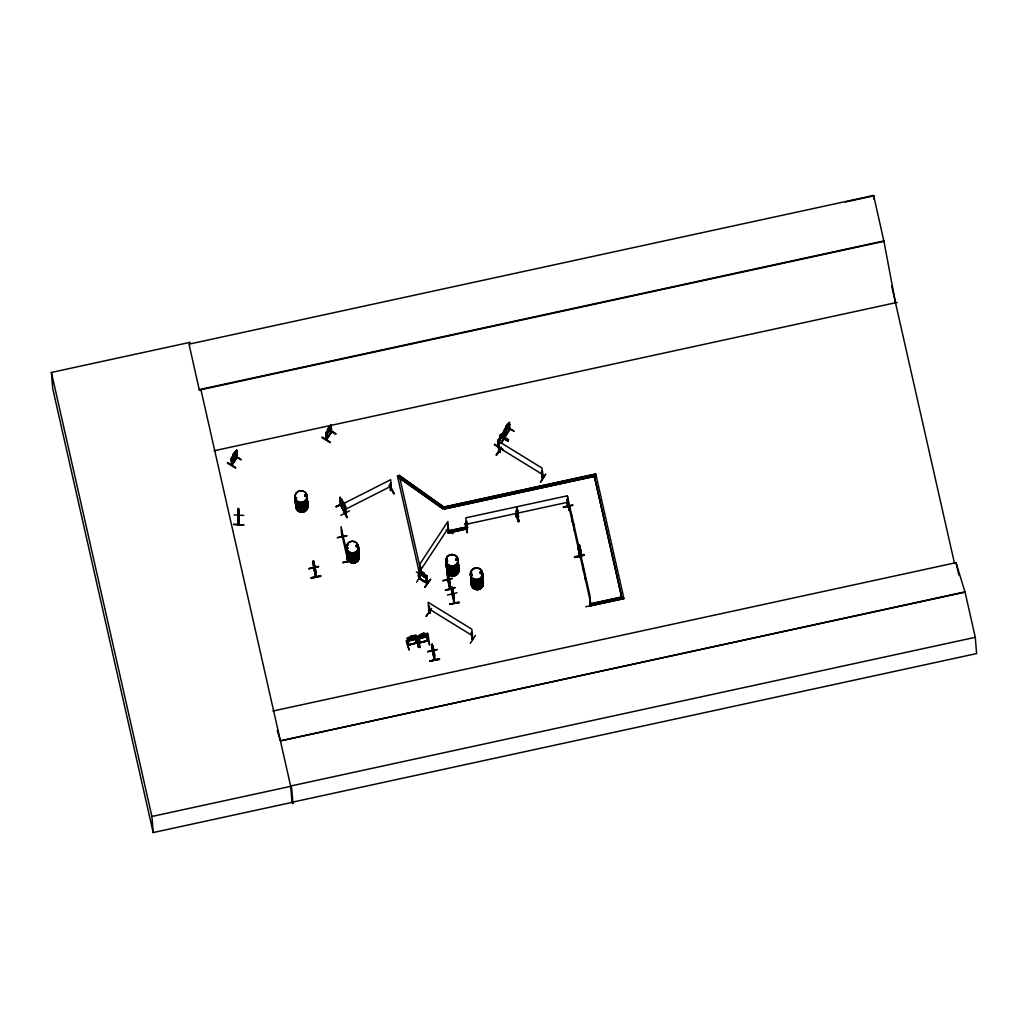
<?xml version="1.0" encoding="UTF-8"?>
<svg xmlns="http://www.w3.org/2000/svg" width="1028" height="1028" viewBox="0 0 1028 1028"><rect width="100%" height="100%" fill="white"/><g stroke="black" fill="none" stroke-linecap="round" stroke-linejoin="round"><path stroke-width="1.5" d="M238.676 513.64L238.702 511.469M391.591 490.086L390.499 490.202L391.437 489.469M238.111 517.598L238.136 516.313L238.65 524.665L239.087 515.015M238.753 515.002C238.445 543.067 237.044 501.561 238.689 523.38M233.613 524.331C250.575 525.578 244.06 524.82 233.626 524.46M341.887 537.22L341.849 536.719M341.836 537.066L341.039 526.657L346.59 551.188L347.4 561.288M237.841 517.264L237.802 518.125L238.188 517.277M239.203 515.439L238.547 508.32L238.136 516.326L238.252 508.899L239.074 515.928M238.226 524.447L238.74 523.74M238.766 524.473L238.779 523.586M239.177 515.208L238.663 515.85M243.79 515.426L234.063 514.912M429.832 613.163L429.408 606.404L428.663 605.955C428.972 607.599 428.111 614.641 429.948 612.521M472.148 638.516L472.764 639.609L471.852 629.213L428.175 602.318L429.049 612.521M542.694 478.431L541.576 471.518L542.501 471.685L542.835 478.47L542 468.061L498.323 441.153C496.473 444.314 500.585 454.646 499.428 450.996M541.987 477.66L542.99 477.84M238.483 511.276L238.573 509.991M419.694 572.069L419.989 578.854L419.694 572.069C414.862 576.322 422.341 581.745 427.262 583.274M427.173 583.287C426.928 566.261 425.464 584.482 426.864 582.542M427.571 582.747L426.646 582.246M448.696 531.849L447.9 525.244L447.887 532.478L448.683 531.964M499.068 445.702C498.156 449.827 498.773 433.649 499.055 442.246M503.155 439.586L504.028 438.686L501.047 443.531M231.544 464.733L231.107 458.591C233.035 455.224 232.045 474.923 231.583 457.871M236.723 458.09L236.671 456.946M331.157 432.724L331.723 431.606M504.388 437.067C506.072 436.065 505.583 429.241 503.951 430.591L504.401 436.874M509.644 428.92L509.13 429.601M238.535 516.531L238.406 517.444L238.226 514.231M295.589 497.758L296.642 497.668M304.648 495.329L304.982 496.383L306.074 496.203M304.969 495.869L305.033 495.059M305.881 496.023L305.971 495.098M346.989 548.232L347.682 547.757M347.31 547.95L348.029 548.412M357.757 546.228L357.526 546.883M447.591 561.237L446.936 561.648M455.867 559.168L455.661 559.862M456.291 560.016L456.046 558.885M457.152 559.386L456.638 560.029M471.03 574.883L471.852 574.459M479.999 572.827L480.731 571.979L481.849 572.66M481.207 573.367L481.515 572.493M481.785 572.647L481.13 573.752L480.076 573.02M345.395 513.203L346.076 512.676M390.884 490.484L390.64 489.829M390.486 489.97L391.591 489.765M448.067 579.522L448.259 580.486M432.48 651.624L432.235 650.608M432.531 645.507C429.254 639.891 435.602 665.797 434.266 658.742M432.878 651.739L432.12 643.811L433.996 653.461L433.508 648.681M448.092 579.753L449.878 588.581M568.535 507.074L567.854 506.457M578.815 554.465L579.368 555.544M579.162 556.534L579.753 557.035M590.136 604.503L590.368 605.659M590.445 604.323L590.74 605.543L590.483 604.657M420.041 642.86L419.347 636.088L418.499 636.293L419.347 636.088M424.513 633.98L427.597 633.364C427.507 649.246 430.398 635.33 426.864 634.147L427.494 640.984L426.864 634.147M316.046 576.374L314.144 568.278M454.286 602.177L452.487 593.721M466.584 527.827L467.496 527.415M516.454 516.737C518.472 514.604 519.628 529.009 517.212 516.621M502.988 435.885L503.463 432.094L504.016 439.136M498.554 442.104L503.63 434.214M231.647 460.416L232.289 460.3C238.535 458.514 236.132 439.586 237.07 457.434M330.887 428.817L331.286 424.975L330.656 425.618M509.502 424.615L508.988 426.247L509.657 424.59M416.366 571.864L424.603 576.695M494.584 444.186L502.808 449.185M330.399 442.284L322.252 437.054M500.418 434.728L508.629 439.599M448.709 531.746L448.272 532.568M498.965 445.754L498.978 446.537M503.733 438.506L503.18 439.624M232.007 464.014L231.557 464.964L236.774 457.216L236.247 450.791L236.581 458.115L237.044 457.203M331.71 431.966L326.506 439.791L326.621 438.648M509.862 429.28C494.404 453.322 520.168 413.5 504.465 436.682M235.849 453.335L232.521 458.385L233.086 454.492M330.489 427.854L327.161 432.904L327.881 429.858M447.874 532.35L448.388 531.437M236.504 458.025L231.865 465.273L231.39 458.231L233.15 455.275M231.48 458.282L236.247 450.791M326.673 439.444L326.03 432.749L330.887 425.309L331.273 432.441M304.584 495.329L305.766 494.738M347.233 548.682L347.978 548.361M356.33 546.048L357.204 545.739M446.653 561.545L447.553 561.224M455.944 559.271L456.805 558.962M457.331 559.669L456.021 560.131M472.006 575.179L471.235 574.524M480.436 572.48L481.245 572.39M408.848 645.276L408.27 638.491L407.409 638.709L408.27 638.491M417.227 642.513L407.833 645.16L417.021 642.706M407.872 645.083L417.124 642.924M408.013 645.456L417.111 642.744M419.925 642.873L419.732 642.256M428.316 640.11L427.455 640.47M418.961 642.68L428.303 640.444L419.206 642.885M428.303 640.727L428.098 640.058M500.122 437.003L499.415 440.061L501.882 436.926L502.563 433.508L501.69 434.548M568.124 504.722L567.417 495.779L516.737 506.778L517.238 517.29L516.48 506.843L465.812 517.842L466.545 528.199L467.534 527.814M467.496 527.994L466.635 528.186L467.573 527.737M516.377 517.045L517.315 517.174M517.29 517.212L518.459 516.583M518.408 516.968L518.215 516.3M567.379 505.686L568.034 505.48L567.495 506.329M506.072 427.34L505.352 430.385L507.871 427.275L508.564 423.87L507.652 424.744M494.314 444.751L502.551 449.711M227.586 462.574L235.785 467.586M235.528 468.125L227.355 463.05M321.982 437.607L330.181 442.618M501.664 434.381C495.894 435.936 505.095 438.249 508.295 440.884L501.163 437.17M501.69 433.649L500.058 437.067M500.135 437.273L501.715 434.818M500.25 438.75L501.831 436.296M498.58 446.37L498.567 439.496M503.604 439.431L503.18 432.39L503.463 439.804M498.85 439.676L498.105 440.215M498.824 444.79L500.161 451.729M424.153 573.984L425.631 576.554L420.439 573.354L420.388 566.981L421.043 571.812M500.739 443.196L503.643 438.596M500.752 443.364L503.707 438.827M420.67 567.16L419.912 567.713M501.343 447.039L496.113 455.031L500.919 448.594M500.88 448.504L496.563 455.301M447.912 532.119L448.336 531.63M453.001 533.725L446.126 529.587M428.663 605.955L429.229 606.674M425.952 616.183L431.606 608.473M430.706 609.655L426.414 616.466M542.501 471.685L541.576 471.518M542.013 477.891L542.964 478.02M545.624 474.191L540.42 482.299L545.675 474.332M471.428 632.67L472.34 632.85L471.428 632.67L471.968 639.236M471.852 639.056L472.944 639.326L472.16 638.812M475.463 635.355L470.297 643.361M235.72 451.857L232.868 454.697L241.066 459.747L233.15 454.26M231.865 458.038L231.107 458.591M232.007 465.131L237.07 457.293M329.14 429.64L335.989 433.829L327.508 429.229L330.361 426.376M327.752 429.126L329.474 426.517L329.397 427.365M331.466 431.657L326.184 439.573L325.748 433.109L326.506 432.57L327.058 439.136M326.506 432.57L325.748 433.109M326.788 434.857L330.926 428.779M505.982 427.288C500.97 435.589 509.862 420.748 508.899 423.69L509.515 430.064M504.709 430.051L503.951 430.591M420.401 570.399L448.388 527.942M419 573.2L426.35 578.353L427.121 578.083L426.941 575.95L418.833 571.08L419.591 578.057L427.584 582.979M421.429 571.658L421.788 574.189L424.294 575.731L424.178 573.226L421.429 571.658L421.557 572.365M507.061 427.417L514.193 431.31L507.344 427.134M420.041 574.472L426.286 578.289M421.506 573.881L416.674 582.118M419.925 578.764L419.385 577.993M424.178 574.099L424.178 573.226M426.89 576.04L425.977 575.23M426.491 582.747L426.234 576.091M430.179 579.214L424.86 587.155L430.565 579.471M430.552 579.458L424.86 587.155M341.257 505.622C341.347 490.112 338.019 504.311 341.257 505.622C339.227 488.017 339.356 501.728 344.393 508.05M343.224 502.923L344.907 512.24M390.499 490.138L391.578 489.855M398.106 477.159L399.211 475.476L443.749 507.022L444.173 509.014L594.621 476.337M399.417 478.084L442.644 508.706L443.749 507.022L595.765 474.011L623.932 598.604L590.419 605.89L589.995 603.899L621.67 597.024L590.008 604.104M442.644 508.706L443.762 507.228L595.765 474.011M449.634 587.939C451.279 598.566 446.383 562.534 448.838 578.327M434.279 659.102L433.572 649.465M241.079 459.567L232.893 454.53L233.176 455.391M327.559 429.126L335.693 434.266M579.779 556.996L579.625 556.289L579.792 557.24M590.663 605.248L589.969 598.232L590.419 605.89M315.442 575.731C315.904 580.884 315.069 565.811 315.133 570.373M316.007 576.695L315.493 569.653M453.888 602.369C452.873 581.591 455.25 618.291 453.99 595.932M415.736 639.018L416.713 638.002L416.404 635.818M426.826 636.615L427.789 635.587M296.437 497.963L295.833 498.079M357.628 546.639L356.035 546.382M456.779 558.564L455.571 559.643M471.916 575.282L471.544 575.166M481.669 573.29L480.886 573.688M331.247 431.542L326.544 439.56M331.273 431.773L330.887 425.309M509.464 429.267L509.4 426.659M498.297 439.933L503.463 432.094M235.99 451.151L236.646 450.444L234.757 452.834L234.834 451.986M330.541 425.618L331.286 424.975M447.617 579.663L449.827 588.697M450.2 588.504L448.015 579.535M428.342 640.765L419.038 643.117L418.46 635.831L418.524 637.964L419.72 638.439L426.903 636.628L419.655 638.478M314.131 568.407L316.059 576.605M452.654 594.929L451.96 586.962L452.397 593.67M454.479 602.871L454.389 602.022M305.753 496.113L304.892 495.83M356.253 545.547L357.808 546.022M357.333 546.613L356.523 546.678M342.966 509.001L347.066 517.675L340.936 505.609M347.425 517.469L340.731 504.465M504.941 436.219L504.53 431.169M499.235 450.932L499.968 451.767M542.193 477.609L541.756 471.235M429.074 612.097L429.871 612.739M410.352 636.293L410.557 638.825L413.436 638.08C411.059 632.721 425.117 635.895 407.242 638.157M427.597 633.364L418.332 635.741M340.692 499.107L339.985 498.503M336.04 506.521L344.907 502.563L336.066 506.547M344.007 505.904L344.933 506.932L345.716 506.534L344.406 506.65L343.365 505.223L341.219 500.662L341.09 499.197L341.81 500.302L341.746 499.505M390.499 490.202L390.075 483.725L390.846 483.327L390.653 490.484M340.859 515.362L349.43 510.877M390.589 490.15L391.321 489.739M389.278 485.691L394.264 493.761L389.715 485.447M340.486 499.839L341.078 501.561M341.707 500.34L341.694 499.39L343.313 504.594L341.823 500.559M340.936 501.124L343.442 503.334M343.069 502.178L341.592 499.441M340.217 497.77L344.239 504.774L344.74 508.012M344.611 505.982L344.2 504.774M345.138 509.464L391.205 486.128M417.15 643.168L416.507 635.779M518.472 516.75L517.675 516.956M518.485 516.981L517.842 510.171M410.416 637.077L408.9 637.733L409.015 639.21L414.978 637.681L414.862 636.203L413.295 636.345M421.506 634.674L419.977 635.33L420.092 636.807L426.067 635.278L425.952 633.801L424.384 633.929M393.801 493.864L389.265 485.563M406.137 640.881L409.028 649.773M406.587 640.752L409.093 649.876M417.227 638.478L420.054 647.486M417.612 638.375L420.182 647.473M481.232 573.354L480.269 572.763M464.913 523.56L467.496 532.53M467.059 532.735L465.427 523.316M499.338 451.215L498.362 439.856M429.164 612.148L429.845 612.508M429.023 612.559L429.807 612.932M419.989 578.79L427.288 583.03M408.334 637.694L413.359 635.6M421.339 633.878L424.423 633.094L424.525 635.677L421.647 636.409L421.364 633.98M410.442 637.347L413.32 636.602M415.787 636.563C417.355 635.42 414.335 641.472 416.494 643.335M421.519 634.931L424.41 634.199M426.954 634.469L427.802 634.25M408.566 640.894C423.934 636.165 411.907 641.857 407.448 640.38M416.122 638.208L418.512 647.46L416.571 638.208M427.198 635.805L429.601 645.057L427.661 635.805M448.041 577.479L447.874 576.22L449.789 584.469M448.555 579.522L448.054 576.361L449.57 582.786M448.722 580.293L449.467 583.3M450.033 585.253L447.874 574.241L448.247 575.5M432.415 647.422L434.433 655.646L434.022 653.551M432.672 648.655L433.893 653.307M432.878 646.663L432.415 645.43L434.51 654.296M434.78 656.404L434.266 652.407M447.527 579.548L447.45 573.251L448.195 580.602M447.707 580.28L447.9 574.344M447.874 576.605C446.512 569.859 450.752 587.887 449.275 582.401M443.055 580.756L452.5 578.366L443.029 580.653M449.364 580.434L447.488 572.647L447.758 577.106M449.146 581.462L449.493 582.516M454.787 587.541L445.458 590.419L454.813 587.759M445.342 589.943L454.8 587.708M432.505 651.855L432.287 645.25M432.775 646.689L432.788 645.751L433.43 648.771M432.197 645.969L434.253 654.733M433.495 649.567L433.405 648.308M427.558 651.418L437.118 649.49M437.118 649.567L427.687 651.932M433.79 652.639L433.765 651.585L434.201 653.962M434.266 654.836L433.919 653.577M439.547 659.308L429.974 661.081L439.547 659.333M429.974 661.081L439.431 658.755L429.961 660.965M515.94 510.942C517.238 508.693 514.642 516.12 516.57 517.392M517.919 510.492L516.981 510.363M566.878 499.878C567.803 496.909 566.672 507.716 567.199 505.776M568.163 507.498L567.752 500.071L568.484 507.434M567.944 500.906L567.43 500.148M517.559 516.441L518.536 516.904L517.572 516.493M563.228 506.997L572.724 504.902M572.827 505.378L563.344 507.511M518.96 521.453L517.495 515.336L518.973 521.466L517.984 521.684L516.236 514.013M569.384 510.518L567.61 502.731L569.384 510.518L568.792 505.802M579.304 554.786L578.327 548.361L580.242 547.795L579.779 546.382M579.381 555.403L578.43 547.449L580.113 547.204M578.918 550.918L579.06 550.006L579.214 552.062M584.11 555.223L574.639 557.446L574.485 556.739L583.968 554.49M584.122 555.184L574.639 557.446M595.276 604.451L585.819 606.79M341.681 530.499L342.311 537.387M346.77 535.742L337.223 537.708L346.77 535.871M349.687 561.301L342.851 562.586L349.623 560.967M342.851 562.586L349.636 561.082M277.264 730.548L280.426 740.88L965.009 591.871L975.289 637.321L290.68 786.022L292.003 802.405L153.185 832.551L52.698 388.52L51.4 372.444L190.206 342.298M873.62 195.448L189.011 344.149L199.329 390.075L883.939 241.362L873.62 195.448L873.916 199.098M199.303 389.599L883.913 240.899M214.081 450.778L897.123 302.412M399.249 475.643L397.399 476.041L399.237 475.45L421.082 571.979M466.326 524.28L516.994 513.268M517.264 513.216L567.931 502.204M447.784 531.078L466.789 526.953L467.187 528.739L448.208 533.069L447.784 531.078L466.789 526.953M313.103 561.365C315.712 583.172 311.124 552.948 314.054 563.575L314.067 562.624M313.579 561.494L315.519 569.743L314.17 563.807M467.187 528.739L448.208 533.069M314.709 566.467L315.866 575.976M318.487 566.531L309.004 568.69L318.487 566.441M315.545 571.709L313.836 564.655L315.686 571.864M320.582 575.693L320.71 576.335L311.201 578.404L311.073 577.762L320.62 575.937M320.607 575.886L311.086 577.775M579.458 557.446L577.98 545.123L579.689 545.341L578.109 545.688L578.353 547.024L579.933 546.678M580.332 548.849L578.623 548.644L580.332 548.849L579.561 544.776M578.815 549.916L580.769 550.109L578.815 549.916L579.586 553.989L581.411 553.629L580.64 549.556M579.265 552.254L579.496 552.935L581.321 552.576L581.013 551.458L579.137 550.905L581.038 551.702M581.321 552.576L579.458 552.049L579.831 553.976L579.278 551.509M581.193 551.985L579.496 552.935M579.471 553.437L581.411 553.629M451.588 587.643L452.294 594.904M452.076 587.772L454.016 596.022M452.037 589.121L453.913 597.923M452.461 588.941L454.363 602.267M456.997 592.783L447.501 594.981M449.583 604.066L459.208 602.626L449.583 604.168L459.079 601.971M590.406 605.685L623.932 598.604M272.985 711.029L956.027 562.663L965.035 592.167L281.993 740.533M153.185 832.551L151.9 816.476L290.706 786.33L200.948 389.715M291.991 802.264L976.6 653.564L975.289 637.321M845.44 201.976L872.091 196.245M326.698 438.827L326.223 432.39M447.141 561.224L446.73 561.828M408.129 645.481L407.345 638.131M498.464 442.053L499.184 441.989M505.121 432.313L504.491 432.415M238.83 510.453L238.83 512.342M238.727 512.291L238.496 519.551M347.631 560.748L347.76 561.455M344.881 513.075L340.435 504.838M454.093 602.922L452.037 594.197M499.878 451.793L499.094 451.331M419.899 578.533L419.244 578.391M420.324 571.876L421.647 572.442M427.147 583.056L426.864 575.911M456.689 558.744L457.421 559.232M305.753 494.776L306.408 495.406M418.602 637.835L419.694 638.337M407.525 640.251L408.604 640.74M238.612 515.838L238.252 508.899M501.15 437.029L508.012 441.32M472.237 638.568L472.79 638.953M471.839 638.876L472.687 639.557M508.847 423.099L507.588 424.847L507.524 424.063M505.93 427.352L505.917 426.504M498.837 447.591L542.527 474.486M330.695 426.209L330.875 432.544M326.647 431.696L326.03 432.749M236.067 451.677L236.234 458.025M236.286 454.26L232.251 460.39M421.66 572.712L424.166 574.254M418.781 571.889L419.514 572.352M426.055 576.374L426.8 576.824M428.689 608.756L472.366 635.651M398.093 476.953L442.631 508.513M471.878 638.941L471.608 632.4M238.727 516.184L238.316 512.985M344.778 512.805L344.303 505.75M509.078 430.038L508.924 427.378M340.872 504.619L341.283 505.493M434.42 659.578L432.659 650.698M452.564 594.081L454.543 602.665M434.369 659.59L432.891 647.447L433.456 650.351L433.096 649.542M433.071 648.154L433.944 651.662M315.519 576.49L313.566 567.597M432.698 647.537L434.086 652.703M449.454 581.54L447.887 574.254L449.544 581.308M580.01 547.114L580.242 547.795M580.961 551.265L580.859 551.162M580.717 551.291L580.486 550.584L581.09 552.589L580.859 551.907M453.772 595.893L452.564 588.915M314.979 568.741L315.275 569.615M449.776 584.405L450.135 585.228M451.857 586.988L452.191 587.823M313.694 561.532L313.36 560.71L314.157 568.651M427.468 640.894L419.064 642.371L419 643.078M421.429 634.777L419.424 635.278M452.654 589.828L452.333 588.594L452.847 592.205M314.157 563.55L313.836 562.303L314.35 565.927M448.362 576.708L448.812 579.175L448.452 578.366M448.529 578.648L449.454 582.349M433.161 649.824L434.15 653.333M447.116 573.328L447.321 574.164M431.76 644.505L431.966 645.327M432.608 650.852L434.831 659.809L434.099 651.572M347.425 561.519L347.31 561.494M583.994 554.683L584.135 555.326M578.327 548.361L578.533 549.196M589.635 598.296L589.828 599.131M466.044 521.427C468.293 519.731 467.033 529.793 467.406 527.441M292.556 802.148L292.929 803.742L291.644 787.808M958.816 574.986L956.014 562.599L954.421 563.01L891.674 285.81M621.734 597.461L594.325 476.195L622.094 599.016M580.524 550.134L581.051 553.09M567.443 496.164L578.546 545.213L579.432 554.657M578.738 546.099L589.841 595.148L590.676 605.492M567.957 502.589L579.06 551.638M579.265 552.537L590.368 601.573M397.386 475.848L419.604 574.138M341.566 533.095L347.104 557.613M318.513 566.634L309.004 568.69M51.4 372.444L151.9 816.476M448.94 578.301L449.994 587.823M433.212 650.775L432.351 645.276M458.257 567.623A6.078 5.885 -4.6 0 1 454.158 576.104A6.078 5.885 -4.6 0 1 446.782 570.116A6.027 5.847 -4.6 0 0 454.132 575.95L454.17 576.117M449.467 580.396L450.225 588.736M449.519 582.156L448.761 577.132M432.647 646.908L433.392 651.932M883.939 241.362L895.516 302.759M579.432 551.805L579.06 549.89L579.381 551.612M578.379 547.269L578.751 549.196M313.951 564.68L313.643 562.804L313.848 564.693M596.189 476.003L444.173 509.014M584.983 573.675L585.497 580.1M583.082 565.246L583.596 571.671M579.252 550.841L579.792 557.369M578.905 555.313L578.828 554.902M573.675 523.74L574.202 530.165M571.774 515.311L572.288 521.736M509.592 424.667L509.387 422.405L508.744 423.112L509.387 422.405L509.875 429.511M507.678 424.911L507.588 423.947L505.737 426.543M507.704 425.168L506.213 429.087L506.097 427.609M507.369 424.949L506.316 426.247M504.285 430.167L504.748 437.208M503.18 432.39L503.604 438.879M501.6 433.598L501.947 437.722M501.356 434.33L500.34 435.911M499.968 436.168L500.366 440.177M499.814 448.336L499.981 451.999M448.735 531.99L447.861 521.517L419.887 563.974L420.568 572.532M453.117 591.486L453.425 594.39M447.681 529.06L447.938 532.401M443.749 507.022L399.237 475.45M448.439 577.864L448.761 580.756M432.788 645.751L433.019 648.411M429.653 609.501L430.012 612.881M423.652 573.059L422.033 572.056M420.388 566.981L420.76 571.632M391.475 490.176L390.691 479.703L344.624 503.026L345.485 513.447L344.663 505.853M390.846 483.327L391.462 490.138M345.716 506.534L346.179 513.101M344.907 502.563L336.297 506.984M331.196 424.911L331.723 432.056M329.14 427.198L328.112 428.766M327.726 429.01L327.816 429.91L327.534 429.049M314.619 565.207L314.928 568.111M306.691 497.256A6.052 5.86 -4.6 0 1 301.834 505.827A6.052 5.86 -4.6 0 1 295.55 498.233M305.714 494.07A6.155 5.962 -4.6 0 1 302.489 503.913A6.155 5.962 -4.6 0 1 295.306 496.318M306.678 496.948A6.065 5.872 -4.6 0 1 301.808 505.532A6.065 5.872 -4.6 0 1 295.511 497.925M307.102 496.922A6.065 5.872 -4.6 0 1 300.896 504.08A6.065 5.872 -4.6 0 1 295.396 496.447M305.663 494.224A6.065 5.872 -4.6 0 1 306.562 495.483M307.064 496.627A6.052 5.86 -4.6 0 1 300.87 503.771A6.052 5.86 -4.6 0 1 295.383 496.164M305.624 493.928A6.052 5.86 -4.6 0 1 306.524 495.188M307.102 502.319A6.052 5.86 -4.6 0 1 303.016 510.762A6.052 5.86 -4.6 0 1 295.678 504.799M307.218 503.694A6.052 5.86 -4.6 0 1 302.348 512.265A6.052 5.86 -4.6 0 1 296.064 504.671A6.027 5.847 -4.6 0 0 302.348 512.24A6.027 5.847 -4.6 0 0 307.192 503.707M295.678 499.878A6.052 5.86 -4.6 0 0 301.962 507.472A6.052 5.86 -4.6 0 0 306.832 498.901A6.027 5.847 -4.6 0 1 302.746 507.331A6.027 5.847 -4.6 0 1 295.434 501.394M307.038 500.392A6.155 5.962 -4.6 0 1 302.887 508.976A6.155 5.962 -4.6 0 1 295.434 502.91M307.179 502.075A6.155 5.962 -4.6 0 1 303.029 510.659A6.155 5.962 -4.6 0 1 295.563 504.594M306.935 500.238A6.052 5.86 -4.6 0 1 302.849 508.693A6.052 5.86 -4.6 0 1 295.511 502.731M355.984 545.637A6.052 5.86 -4.6 0 1 355.508 555.788A6.052 5.86 -4.6 0 1 346.68 550.353M346.796 551.843A6.052 5.86 -4.6 0 0 354.133 557.806L354.159 557.844A6.052 5.86 -4.6 0 0 358.219 549.363A6.027 5.847 -4.6 0 1 354.12 557.677A6.027 5.847 -4.6 0 1 346.809 551.74M346.552 549.929A6.155 5.962 -4.6 0 0 355.392 553.899A6.155 5.962 -4.6 0 0 357.114 544.583A6.052 5.86 -4.6 0 1 355.341 553.719A6.052 5.86 -4.6 0 1 346.642 549.8M346.423 548.374A6.155 5.962 -4.6 0 1 346.706 546.845M347.387 545.431A6.155 5.962 -4.6 0 1 348.415 544.236M355.971 545.341A6.052 5.86 -4.6 0 1 356.163 555.094A6.052 5.86 -4.6 0 1 346.783 551.573M346.513 548.271A6.052 5.86 -4.6 0 1 346.783 546.767M347.464 545.38A6.052 5.86 -4.6 0 1 348.479 544.197M358.502 552.923A6.052 5.86 -4.6 0 1 355.187 561.159A6.052 5.86 -4.6 0 1 347.22 556.932A6.052 5.86 -4.6 0 0 354.544 562.856L354.557 562.894A6.078 5.885 -4.6 0 1 347.168 556.829M358.631 554.413A6.052 5.86 -4.6 0 1 354.544 562.856A6.052 5.86 -4.6 0 1 347.194 556.79A6.027 5.847 -4.6 0 0 354.531 562.727A6.027 5.847 -4.6 0 0 358.592 554.323A6.078 5.885 -4.6 0 1 354.544 562.817A6.052 5.86 -4.6 0 0 358.618 554.31M358.438 551.008A6.155 5.962 -4.6 0 1 354.3 559.592A6.155 5.962 -4.6 0 1 346.834 553.527M358.579 552.691A6.155 5.962 -4.6 0 1 355.2 561.044A6.155 5.962 -4.6 0 1 347.104 556.752M358.335 550.854A6.052 5.86 -4.6 0 1 354.262 559.296A6.052 5.86 -4.6 0 1 346.911 553.334M457.717 561.082A6.065 5.872 -4.6 0 1 452.847 569.666A6.065 5.872 -4.6 0 1 446.55 562.059M457.678 560.787A6.052 5.86 -4.6 0 1 452.821 569.358A6.052 5.86 -4.6 0 1 446.537 561.763M457.845 562.56A6.078 5.885 -4.6 0 1 452.962 571.157A6.078 5.885 -4.6 0 1 446.653 563.537A6.027 5.847 -4.6 0 0 452.95 571.015A6.027 5.847 -4.6 0 0 457.794 562.483A6.078 5.885 -4.6 0 1 452.962 571.105A6.078 5.885 -4.6 0 1 446.653 563.485M458.102 560.748A6.052 5.86 -4.6 0 1 451.125 567.816A6.052 5.86 -4.6 0 1 447.09 558.898M456.663 558.063A6.052 5.86 -4.6 0 1 457.563 559.309M458.09 560.453A6.065 5.872 -4.6 0 1 451.099 567.533A6.065 5.872 -4.6 0 1 447.051 558.589M456.65 557.754A6.065 5.872 -4.6 0 1 457.55 559.014M458.128 566.145A6.065 5.872 -4.6 0 1 454.029 574.601A6.065 5.872 -4.6 0 1 446.679 568.625M458.051 564.231A6.155 5.962 -4.6 0 1 453.104 572.93A6.155 5.962 -4.6 0 1 446.717 565.207M458.09 565.85A6.052 5.86 -4.6 0 1 454.003 574.292A6.052 5.86 -4.6 0 1 446.666 568.33M457.974 564.372A6.052 5.86 -4.6 0 1 453.888 572.814A6.052 5.86 -4.6 0 1 446.55 566.852M457.961 564.064A6.065 5.872 -4.6 0 1 453.078 572.647A6.065 5.872 -4.6 0 1 446.782 565.04M458.205 567.546A6.027 5.847 -4.6 0 1 454.132 575.95M457.82 562.753A6.027 5.847 -4.6 0 1 452.975 571.272A6.027 5.847 -4.6 0 1 446.717 563.717M482.697 575.95A6.065 5.872 -4.6 0 1 475.694 583.03A6.065 5.872 -4.6 0 1 471.659 574.087M480.037 572.275A6.065 5.872 -4.6 0 1 482.158 574.511M482.826 577.428A6.078 5.885 -4.6 0 1 476.606 584.611A6.027 5.847 -4.6 0 1 471.158 577.145M471.094 576.965A6.078 5.885 -4.6 0 0 476.606 584.611A6.027 5.847 -4.6 0 0 482.787 577.607M481.104 571.478A6.065 5.872 -4.6 0 1 481.091 579.419A6.065 5.872 -4.6 0 1 472.919 580.139A6.065 5.872 -4.6 0 1 471.518 572.313M482.672 575.654A6.065 5.872 -4.6 0 1 475.681 582.735A6.065 5.872 -4.6 0 1 471.634 573.791M480.012 571.979A6.065 5.872 -4.6 0 1 482.132 574.215M471.428 572.082A6.155 5.962 -4.6 0 0 476.324 581.218A6.155 5.962 -4.6 0 0 482.068 572.506A6.065 5.872 -4.6 0 1 476.324 581.038A6.065 5.872 -4.6 0 1 471.492 572.018M482.569 579.561A6.065 5.872 -4.6 0 1 477.686 588.144A6.065 5.872 -4.6 0 1 471.389 580.537M482.543 579.265A6.065 5.872 -4.6 0 1 477.66 587.849A6.065 5.872 -4.6 0 1 471.364 580.242M482.685 580.987A6.078 5.885 -4.6 0 1 478.585 589.468L478.611 589.545A6.078 5.885 -4.6 0 1 471.222 583.544A6.078 5.885 -4.6 0 0 478.585 589.468L478.598 589.519A6.078 5.885 -4.6 0 0 482.697 581.051A6.027 5.847 -4.6 0 1 478.573 589.378A6.027 5.847 -4.6 0 1 471.261 583.441M482.402 577.492A6.065 5.872 -4.6 0 1 477.519 586.076A6.065 5.872 -4.6 0 1 471.222 578.468M482.415 577.787A6.065 5.872 -4.6 0 1 477.545 586.371A6.065 5.872 -4.6 0 1 471.248 578.764M234.5 452.667L233.497 454.504L234.5 452.667M234.859 453.155L233.382 457.074L234.859 453.155M329.5 427.687L328.022 431.593L329.5 427.687M509.04 426.209L504.992 432.351L509.04 426.209M412.729 635.818L410.904 636.55L412.729 635.818M423.819 633.402L421.981 634.147L423.819 633.402M578.289 546.845L578.199 546.729M301.949 507.202A6.052 5.86 -4.6 0 0 306.807 498.644A6.027 5.847 -4.6 0 1 301.936 507.189A6.052 5.86 -4.6 0 1 295.666 499.621A6.027 5.847 -4.6 0 0 301.936 507.189M297.773 501.523A6.052 5.86 -4.6 0 0 307.089 496.807A6.052 5.86 -4.6 0 0 298.261 491.371A6.052 5.86 -4.6 0 0 297.773 501.523A6.027 5.847 -4.6 0 0 307.064 496.807A6.027 5.847 -4.6 0 0 298.274 491.397A6.027 5.847 -4.6 0 0 297.799 501.51M349.173 551.985A6.052 5.86 -4.6 0 0 358.489 547.269A6.052 5.86 -4.6 0 0 349.649 541.833A6.052 5.86 -4.6 0 0 349.173 551.985M349.199 552.113A6.027 5.847 -4.6 0 0 358.476 547.423A6.027 5.847 -4.6 0 0 349.674 542A6.027 5.847 -4.6 0 0 349.199 552.113M354.146 557.96A6.052 5.86 -4.6 0 0 358.232 549.517A6.027 5.847 -4.6 0 1 354.146 557.934A6.052 5.86 -4.6 0 1 346.809 551.997A6.027 5.847 -4.6 0 0 354.146 557.934M448.773 565.284A6.078 5.885 -4.6 0 0 458.115 560.556A6.078 5.885 -4.6 0 0 449.262 555.094A6.078 5.885 -4.6 0 0 448.773 565.284M448.799 565.349A6.039 5.847 -4.6 0 0 458.09 560.645A6.039 5.847 -4.6 0 0 449.275 555.223A6.039 5.847 -4.6 0 0 448.799 565.349A6.027 5.847 -4.6 0 0 458.077 560.645A6.027 5.847 -4.6 0 0 449.287 555.223A6.027 5.847 -4.6 0 0 448.799 565.336M473.214 578.713A6.078 5.885 -4.6 0 0 482.556 573.984A6.078 5.885 -4.6 0 0 473.69 568.523A6.078 5.885 -4.6 0 0 473.214 578.713A6.052 5.86 -4.6 0 0 482.543 574.074A6.052 5.86 -4.6 0 0 473.715 568.625A6.052 5.86 -4.6 0 0 473.227 578.79A6.027 5.847 -4.6 0 0 482.517 574.074A6.027 5.847 -4.6 0 0 473.728 568.651A6.027 5.847 -4.6 0 0 473.24 578.764M476.594 584.482A6.052 5.86 -4.6 0 0 482.787 577.338A6.027 5.847 -4.6 0 1 476.606 584.457A6.052 5.86 -4.6 0 1 471.107 576.875A6.027 5.847 -4.6 0 0 476.606 584.457"/></g></svg>
